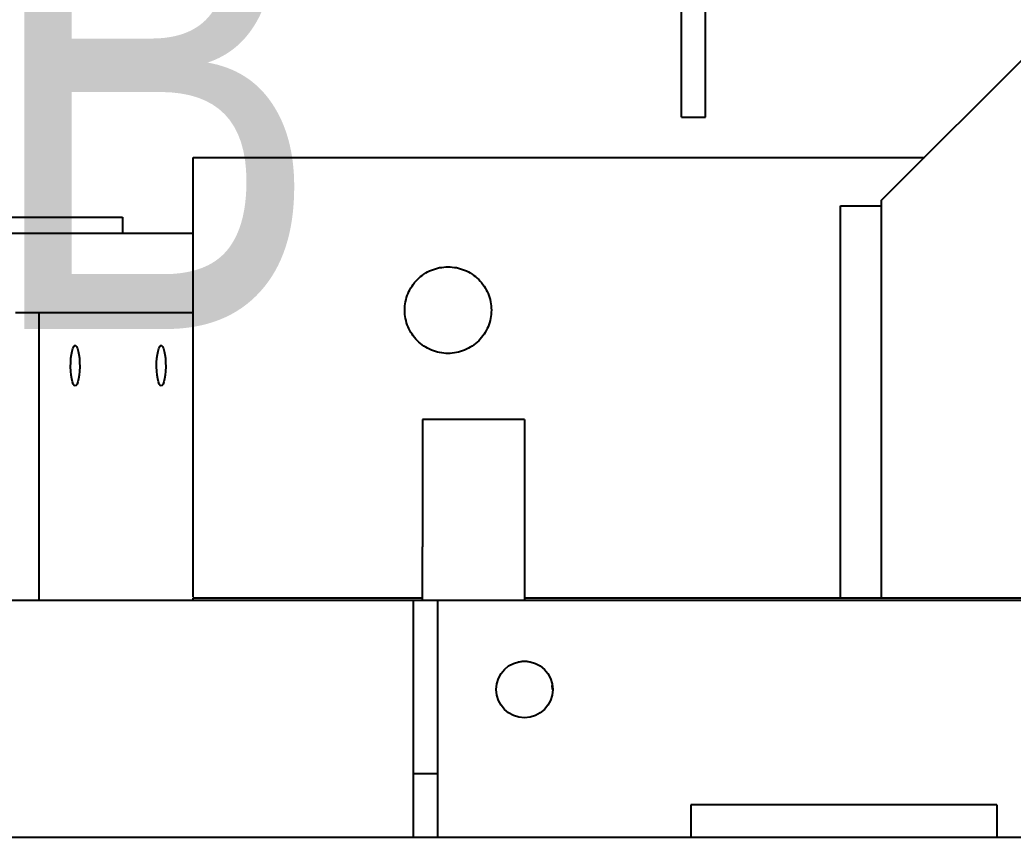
# Model space of a CAD drawing. Header units: millimetres. Extents: x 1293 to 41893, y 1011 to 26911.
# Drawn here: x 10931.7 to 11191.6, y 15099.1 to 15313 of the extents above; entities that cross this region are included whole.
import ezdxf

# ---------------------------------------------------------------- set-up
doc = ezdxf.new("R2010")
doc.units = ezdxf.units.MM
doc.header["$LTSCALE"] = 50
for name, color, linetype in [('CAPA_1', 7, 'Continuous'), ('MAQUINAS', 11, 'Continuous'), ('STRUC', 4, 'Continuous')]:
    doc.layers.add(name, color=color, linetype=linetype)
doc.styles.add('SLDTEXTSTYLE0', font='TXT', dxfattribs={"width": 0.75})
doc.dimstyles.new('SLDDIMSTYLE0', dxfattribs={"dimtxt": 100, "dimasz": 100, "dimexe": 0, "dimexo": 0.0625, "dimgap": 25, "dimtad": 2, "dimdec": 0, "dimlfac": 1.5, "dimrnd": 1e-09, "dimzin": 12, "dimdsep": 46, "dimtxsty": 'SLDTEXTSTYLE0', "dimsah": 1, "dimcen": 0.09, "dimadec": 0, "dimazin": 3, "dimtfac": 1, "dimtdec": 0, "dimtofl": 0, "dimtmove": 0, "dimatfit": 3, "dimfxl": 1, "dimfrac": 2, "dimtolj": 1, "dimtzin": 12, "dimarcsym": 0})

# ---------------------------------------------------------------- blocks, each defined once
blk = doc.blocks.new('_D_18')
at = {"layer": 'CAPA_1', "transparency": 16777216}
for p, q in [((6530.12, 15837.67), (6530.12, 16976.53)), ((16745.16, 15322.37), (16745.16, 16976.53)), ((6530.12, 16926.53), (16745.16, 16926.53))]:
    blk.add_line(p, q, dxfattribs=at)
for points in [[(6530.12, 16926.53), (6630.12, 16911.14), (6630.12, 16941.91)], [(16745.16, 16926.53), (16645.16, 16941.91), (16645.16, 16911.14)]]:
    blk.add_solid(points, dxfattribs=at)
at = {"layer": 'CAPA_1', "transparency": 16777216, "insert": (11452.92, 17055.44), "char_height": 100, "attachment_point": 1, "style": 'SLDTEXTSTYLE0'}
blk.add_mtext('15323', dxfattribs=at)

msp = doc.modelspace()

# ---------------------------------------------------------------- linework, layer by layer
at = {"color": 7, "linetype": 'Continuous', "lineweight": 25}
for p, q in [((10930.5278017, 15236.4092064), (10977.0601562, 15236.4092064)), ((10936.7150516, 15161.0592064), (10936.7150516, 15236.4092064)), ((11274.2568163, 15161.0592064), (10787.3768163, 15161.0592064)), ((11034.573483, 15161.0592064), (11034.573483, 15099.0592064)), ((11040.923483, 15161.0592064), (11040.923483, 15099.0592064)), ((11034.573483, 15115.7258731), (11040.923483, 15115.7258731)), ((11107.273483, 15107.5258731), (11107.273483, 15099.0592064)), ((11187.273483, 15107.5258731), (11107.273483, 15107.5258731)), ((11187.273483, 15107.5258731), (11187.273483, 15099.0592064)), ((10510.5315994, 15099.0592064), (11274.2568163, 15099.0592064))]:
    msp.add_line(p, q, dxfattribs=at)
at = {"color": 7, "linetype": 'Continuous', "lineweight": 25, "flags": 128}
for points in [[(10946.1629958, 15217.2042064), (10945.9071023, 15217.3279227), (10945.6631741, 15217.6932865), (10945.442617, 15218.283214), (10945.2557441, 15219.0701207), (10945.1112932, 15220.0172118), (10945.0160187, 15221.0802023), (10944.9743756, 15222.2093881), (10944.9883111, 15223.3519695), (10945.0571735, 15224.4545209), (10945.177743, 15225.465488), (10945.3443818, 15226.3375993), (10945.5492981, 15227.0300757), (10945.7829102, 15227.5105378), (10946.0342946, 15227.7565198), (10946.2916971, 15227.7565198), (10946.5430815, 15227.5105378), (10946.7766936, 15227.0300757), (10946.9816099, 15226.3375993), (10947.1482487, 15225.465488), (10947.2688181, 15224.4545209), (10947.3376806, 15223.3519695), (10947.3516161, 15222.2093881), (10947.309973, 15221.0802023), (10947.2146985, 15220.0172118), (10947.0702476, 15219.0701207), (10946.8833747, 15218.283214), (10946.6628176, 15217.6932865), (10946.4188893, 15217.3279227), (10946.1629958, 15217.2042064)], [(10968.6581013, 15217.2042064), (10968.4022078, 15217.3279227), (10968.1582796, 15217.6932865), (10967.9377225, 15218.283214), (10967.7508495, 15219.0701207), (10967.6063986, 15220.0172118), (10967.5111241, 15221.0802023), (10967.4694811, 15222.2093881), (10967.4834165, 15223.3519695), (10967.552279, 15224.4545209), (10967.6728484, 15225.465488), (10967.8394872, 15226.3375993), (10968.0444035, 15227.0300757), (10968.2780156, 15227.5105378), (10968.5294001, 15227.7565198), (10968.7868025, 15227.7565198), (10969.038187, 15227.5105378), (10969.2717991, 15227.0300757), (10969.4767153, 15226.3375993), (10969.6433541, 15225.465488), (10969.7639236, 15224.4545209), (10969.832786, 15223.3519695), (10969.8467215, 15222.2093881), (10969.8050784, 15221.0802023), (10969.709804, 15220.0172118), (10969.5653531, 15219.0701207), (10969.3784801, 15218.283214), (10969.157923, 15217.6932865), (10968.9139948, 15217.3279227), (10968.6581013, 15217.2042064)]]:
    msp.add_lwpolyline(points, dxfattribs=at)
at = {"color": 7, "linetype": 'Continuous', "lineweight": 25}
msp.add_circle((11063.7268163, 15137.7258731), 7.4083333, dxfattribs=at)
at = {"layer": 'MAQUINAS', "linetype": 'Continuous', "lineweight": 25}
for p, q in [((11157.0601562, 15265.7092064), (11197.0601562, 15305.7092064)), ((10977.0601562, 15277.0425398), (11168.3934895, 15277.0425398)), ((10977.0601562, 15161.9425398), (10977.0601562, 15277.0425398)), ((11157.0601562, 15265.7092064), (11157.0601562, 15161.7092064)), ((11146.3934895, 15161.7092064), (11146.3934895, 15264.3758731)), ((11146.3934895, 15264.3758731), (11157.0601562, 15264.3758731)), ((11063.7268163, 15208.3758731), (11037.0601497, 15208.3758731)), ((11037.0601497, 15161.0425398), (11037.0601497, 15175.0425398)), ((11063.7268163, 15175.0425398), (11063.7268163, 15161.0425398)), ((10977.0601562, 15161.0425398), (10977.0601562, 15161.7092064)), ((10977.0601562, 15161.7092064), (11037.0601497, 15161.7092064)), ((11063.7268163, 15161.7092064), (11221.0601497, 15161.7092064)), ((11071.0601497, 15137.7092064), (11070.9556117, 15138.7705983))]:
    msp.add_line(p, q, dxfattribs=at)
for points in [[(11043.7268228, 15248.3758731), (11042.985064, 15248.3336937), (11041.5015465, 15248.2493349), (11039.3617863, 15247.575425), (11037.389772, 15246.5280121), (11035.661287, 15245.107699), (11034.242756, 15243.3796915), (11033.1886924, 15241.4075493), (11032.5396032, 15239.2678234), (11032.3204326, 15237.0425378), (11032.5396032, 15234.817264), (11033.1886924, 15232.6775031), (11034.242756, 15230.705489), (11035.661287, 15228.9770039), (11037.389772, 15227.558473), (11039.3617863, 15226.5044093), (11041.5015465, 15225.8553202), (11043.7268228, 15225.6361496), (11045.9520992, 15225.8553202), (11048.0918594, 15226.5044093), (11050.0638737, 15227.558473), (11051.7923587, 15228.9770039), (11053.2108897, 15230.705489), (11054.2649533, 15232.6775031), (11054.9140424, 15234.817264), (11055.133213, 15237.0425378), (11054.9140424, 15239.2678234), (11054.2649533, 15241.4075493), (11053.2108897, 15243.3796915), (11051.7923587, 15245.107699), (11050.0638737, 15246.5280121), (11048.0918594, 15247.575425), (11045.9520992, 15248.2493349), (11044.4685816, 15248.3336937), (11043.7268228, 15248.3758731)], [(11037.0601497, 15208.3758731), (11037.0601497, 15208.3208349), (11037.0601497, 15208.2107585), (11037.0601497, 15207.3253037), (11037.0601497, 15205.9284306), (11037.0601497, 15203.9921191), (11037.0601497, 15201.5634123), (11037.0601497, 15198.6801383), (11037.0601497, 15195.3926295), (11037.0601497, 15191.7568684), (11037.0601497, 15187.8351357), (11037.0601497, 15183.6945141), (11037.0601497, 15179.4058558), (11037.0601497, 15176.4969785), (11037.0601497, 15175.0425398)], [(11063.7268163, 15208.3758731), (11063.7268163, 15208.3208349), (11063.7268163, 15208.2107585), (11063.7268163, 15207.3253037), (11063.7268163, 15205.9284306), (11063.7268163, 15203.9921191), (11063.7268163, 15201.5634123), (11063.7268163, 15198.6801383), (11063.7268163, 15195.3926295), (11063.7268163, 15191.7568684), (11063.7268163, 15187.8351357), (11063.7268163, 15183.6945141), (11063.7268163, 15179.4058558), (11063.7268163, 15176.4969785), (11063.7268163, 15175.0425398)]]:
    msp.add_open_spline(points, degree=3, dxfattribs=at)
msp.add_open_spline([(11066.3486713, 15144.5402875), (11065.9550998, 15144.677481), (11065.1070011, 15144.9731164), (11063.7296434, 15145.0689026), (11062.6875136, 15145.0275335), (11062.1646828, 15144.86255), (11062.0992063, 15144.8418884)], degree=3, knots=[0, 0, 0, 0, 0.287762025, 0.6200922194, 0.9524224138, 1, 1, 1, 1], dxfattribs=at)
at = {"layer": 'STRUC', "linetype": 'Continuous', "lineweight": 25}
for p, q in [((11111.1268163, 15287.5785398), (11111.1268163, 15453.2285398)), ((11104.7768163, 15287.5785398), (11104.7768163, 15360.9118731)), ((11104.7768163, 15287.5785398), (11111.1268163, 15287.5785398)), ((10510.5315994, 15261.4065398), (10958.5241497, 15261.4065398)), ((10958.5241497, 15261.4065398), (10958.5241497, 15257.1732064)), ((10510.5315994, 15257.1732064), (10977.0601562, 15257.1732064))]:
    msp.add_line(p, q, dxfattribs=at)

# ---------------------------------------------------------------- texts
at = {"color": 7, "linetype": 'Continuous', "insert": (10921.9811795, 15364.3853848), "char_height": 132.2916667, "attachment_point": 1, "style": 'SLDTEXTSTYLE0'}
msp.add_mtext('B', dxfattribs=at)

# ---------------------------------------------------------------- dimensions: what is measured, and where the dimension line sits
at = {"layer": 'CAPA_1'}
dim = msp.add_linear_dim(base=(16745.1618891, 16926.5285398), p1=(6530.1246702, 15774.167696), p2=(16745.1618891, 15258.8741626), dimstyle='SLDDIMSTYLE0', dxfattribs=at)
dim.commit()
dim.dimension.update_dxf_attribs({"geometry": '_D_18', "text_midpoint": (11637.6432797, 16926.5285398), "dimtype": 160})

doc.saveas('drawing.dxf')
